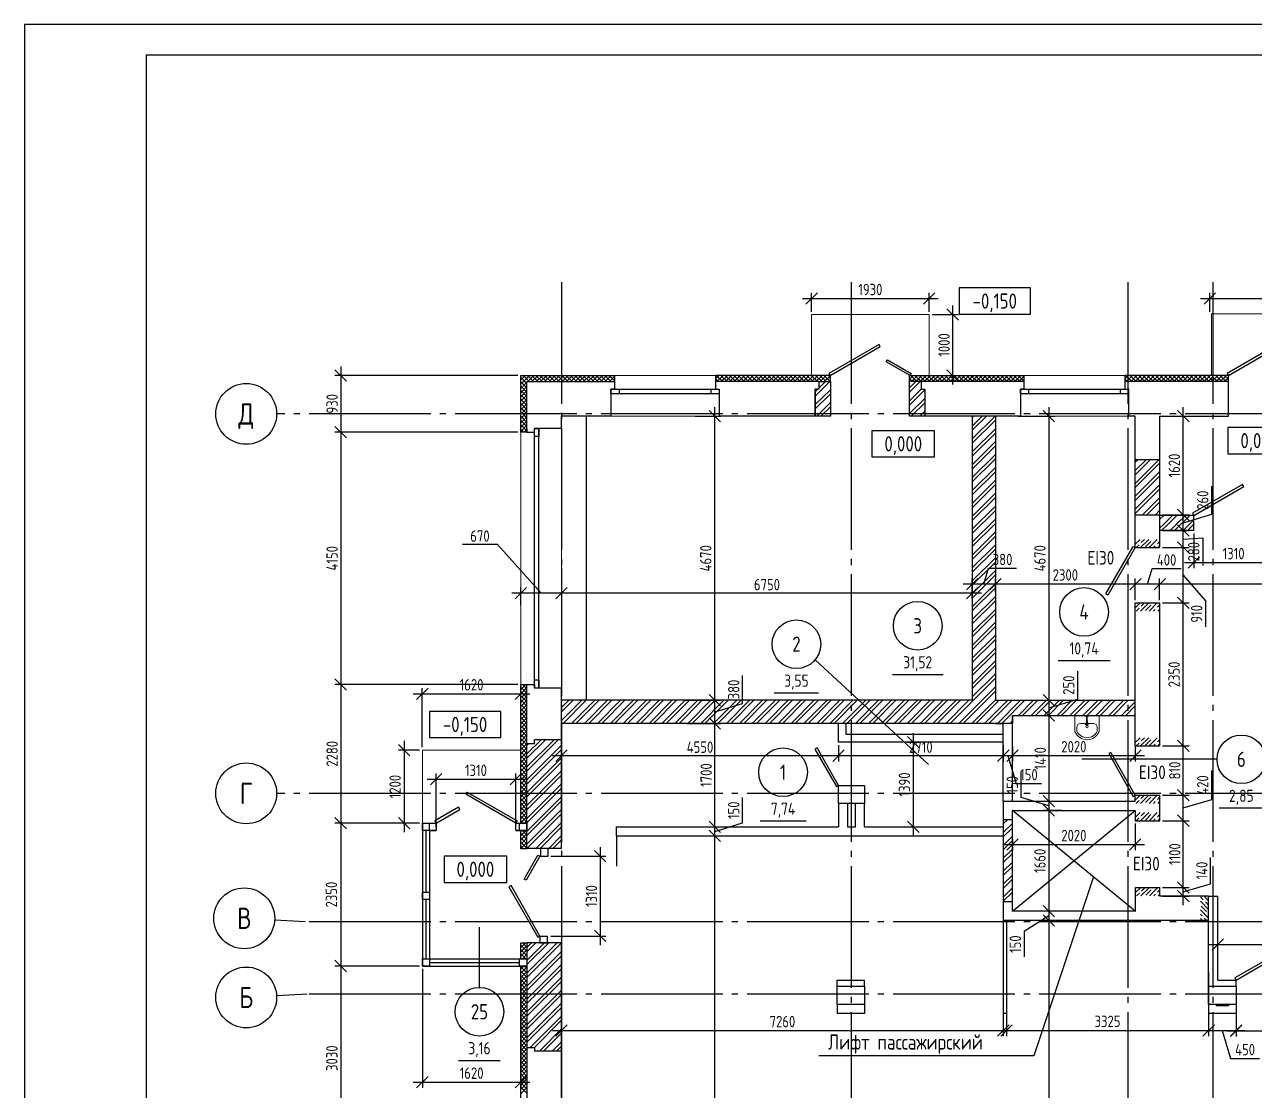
# Model space of a CAD drawing. Header units: metres. Extents: x 255227 to 344327, y -182590 to -140590.
# Drawn here: x 255227 to 275441, y -158115 to -140590 of the extents above; entities that cross this region are included whole.
import ezdxf
from ezdxf.enums import TextEntityAlignment as Align

# ---------------------------------------------------------------- set-up
doc = ezdxf.new("R2010")
doc.units = ezdxf.units.M
doc.header["$MEASUREMENT"] = 0
doc.linetypes.add('GOST2.303 5', pattern=[24, 20, -1.5, 1, -1.5])
doc.styles.add('GOST 2.304', font='cs_gost2304.shx')

msp = doc.modelspace()

# ---------------------------------------------------------------- linework, layer by layer
at = {"color": 7, "linetype": 'Continuous', "lineweight": 25, "ltscale": 100}
for p, q in [((344327, -140590), (255227, -140590)), ((255227, -140590), (255227, -182590)), ((343827, -141090), (257227, -141090)), ((257227, -141090), (257227, -182090)), ((271761, -144921), (270588, -144921)), ((270588, -144921), (270588, -145351)), ((271761, -145351), (271761, -144921)), ((270588, -145351), (271761, -145351)), ((270185, -147268), (269155, -147268)), ((269155, -147268), (269155, -147698)), ((270185, -147698), (270185, -147268)), ((276036, -147216), (275006, -147216)), ((275006, -147216), (275006, -147646)), ((269155, -147698), (270185, -147698)), ((275006, -147646), (276036, -147646)), ((272213, -151048), (273068, -151048)), ((269490, -151275), (270325, -151275)), ((267549, -151578), (268279, -151578)), ((263054, -151883), (261880, -151883)), ((261880, -151883), (261880, -152313)), ((263054, -152313), (263054, -151883)), ((261880, -152313), (263054, -152313)), ((274862, -153471), (275592, -153471)), ((267316, -153683), (268071, -153683)), ((263152, -154264), (262122, -154264)), ((262122, -154264), (262122, -154694)), ((263152, -154694), (263152, -154264)), ((262122, -154694), (263152, -154694)), ((262361, -157621), (263046, -157621))]:
    msp.add_line(p, q, dxfattribs=at)
at = {"color": 7, "linetype": 'GOST2.303 5', "lineweight": 25, "ltscale": 100}
for p, q in [((264054, -144826), (264054, -166790)), ((268813, -144826), (268813, -166790)), ((273359, -144826), (273359, -166790)), ((274759, -144826), (274759, -166790)), ((307503, -146991), (259370, -146991)), ((307503, -153231), (259370, -153231)), ((259838, -155341), (259338, -155313)), ((307503, -155343), (259838, -155341)), ((259870, -156531), (259369, -156558)), ((307503, -156531), (259870, -156531))]:
    msp.add_line(p, q, dxfattribs=at)
at = {"color": 7, "ltscale": 75}
for p, q in [((268014, -145092), (270244, -145092)), ((268164, -145311), (268164, -144998)), ((270094, -145311), (270094, -144998)), ((274557, -145094), (276817, -145094)), ((274707, -145313), (274707, -145000)), ((270481, -145208), (270481, -146508)), ((270142, -145358), (270575, -145358)), ((270142, -146358), (270575, -146358)), ((266571, -162910), (266571, -146880)), ((272063, -146880), (272063, -162910)), ((274273, -155070), (274273, -146880)), ((264460, -147030), (264460, -151700)), ((266251, -147030), (266664, -147030)), ((271558, -147030), (272156, -147030)), ((273931, -147030), (274367, -147030)), ((274740, -148639), (274740, -148180)), ((273931, -148650), (274367, -148650)), ((274273, -148780), (274740, -148639)), ((273931, -148910), (274367, -148910)), ((274273, -149050), (274592, -149027)), ((274592, -149027), (274592, -149486)), ((273931, -149190), (274367, -149190)), ((274273, -149645), (274638, -150066)), ((273931, -150100), (274367, -150100)), ((274638, -150066), (274638, -150490)), ((267028, -151752), (267028, -151293)), ((272541, -151681), (272541, -151222)), ((261614, -151593), (263534, -151593)), ((261764, -152472), (261764, -151499)), ((263384, -152472), (263384, -151499)), ((266076, -151700), (266664, -151700)), ((266571, -151890), (267028, -151752)), ((271558, -151700), (272156, -151700)), ((272063, -151825), (272541, -151681)), ((272026, -151950), (272156, -151950)), ((266111, -152080), (266664, -152080)), ((261465, -152369), (261465, -153869)), ((264054, -152381), (264054, -152705)), ((269732, -152390), (269929, -152390)), ((269835, -152240), (269835, -153930)), ((261718, -152519), (261371, -152519)), ((273634, -152611), (263904, -152611)), ((268604, -152436), (268604, -152705)), ((271314, -152436), (271314, -152705)), ((271389, -152611), (271526, -153068)), ((271464, -152461), (271464, -152705)), ((273484, -152461), (273484, -152705)), ((273931, -152450), (274367, -152450)), ((271606, -153297), (271606, -152880)), ((274740, -153329), (274740, -152856)), ((271526, -153068), (271944, -153068)), ((267028, -153717), (267028, -153300)), ((272063, -153435), (271606, -153297)), ((272055, -153360), (272156, -153360)), ((273931, -153260), (274367, -153260)), ((274273, -153470), (274740, -153329)), ((272277, -153510), (271969, -153510)), ((261718, -153719), (261371, -153719)), ((266315, -153780), (266664, -153780)), ((266571, -153855), (267028, -153717)), ((269732, -153780), (269929, -153780)), ((273483, -153727), (273483, -154166)), ((273931, -153680), (274367, -153680)), ((266099, -153930), (266664, -153930)), ((271464, -153983), (271464, -154166)), ((271314, -154072), (273633, -154072)), ((274718, -154716), (274718, -154285)), ((273932, -154780), (274367, -154780)), ((274273, -154850), (274718, -154716)), ((273932, -154920), (274367, -154920)), ((272403, -155170), (271969, -155170)), ((271314, -155388), (271314, -157225)), ((272063, -155245), (271656, -155501)), ((272514, -155320), (271969, -155320)), ((271656, -155501), (271656, -155918)), ((274839, -155736), (274839, -155623)), ((264054, -155737), (264054, -157225)), ((274689, -155716), (277089, -155716)), ((271364, -156178), (271364, -157225)), ((274689, -156178), (274689, -157225)), ((275139, -157036), (275139, -157225)), ((263904, -157131), (275289, -157131)), ((274914, -157131), (275051, -157588)), ((275051, -157588), (275525, -157588))]:
    msp.add_line(p, q, dxfattribs=at)
at = {"color": 0, "linetype": 'ByBlock'}
for p, q in [((268258, -144998), (268070, -145186)), ((270000, -145186), (270187, -144998)), ((274801, -145000), (274613, -145188)), ((270575, -145452), (270387, -145264)), ((260516, -146453), (260329, -146266)), ((270387, -146264), (270575, -146452)), ((266664, -147123), (266477, -146936)), ((272156, -147123), (271969, -146936)), ((274367, -147123), (274179, -146936)), ((260516, -147383), (260329, -147196)), ((274367, -148743), (274179, -148556)), ((274179, -148816), (274367, -149003)), ((274367, -149283), (274179, -149096)), ((274538, -149339), (274351, -149526)), ((270898, -149697), (270711, -149884)), ((271278, -149697), (271091, -149884)), ((273391, -149884), (273578, -149697)), ((273791, -149884), (273978, -149697)), ((263478, -149845), (263291, -150033)), ((264148, -149845), (263961, -150033)), ((270711, -150033), (270898, -149845)), ((274179, -150006), (274367, -150193)), ((260329, -151346), (260516, -151533)), ((260516, -151534), (260329, -151347)), ((261858, -151499), (261670, -151687)), ((263290, -151687), (263477, -151499)), ((266477, -151606), (266664, -151793)), ((272156, -151793), (271969, -151606)), ((266664, -152173), (266477, -151986)), ((271969, -151856), (272156, -152043)), ((269929, -152483), (269741, -152296)), ((274367, -152543), (274179, -152356)), ((261559, -152613), (261371, -152425)), ((264148, -152517), (263961, -152705)), ((268698, -152517), (268511, -152705)), ((271408, -152517), (271221, -152705)), ((271371, -152705), (271558, -152517)), ((273391, -152705), (273578, -152517)), ((262085, -152903), (261898, -153090)), ((263208, -153090), (263395, -152903)), ((274179, -153166), (274367, -153353)), ((271969, -153266), (272156, -153453)), ((272156, -153603), (271969, -153416)), ((274367, -153773), (274179, -153586)), ((260516, -153814), (260329, -153626)), ((261371, -153625), (261559, -153813)), ((266477, -153686), (266664, -153873)), ((269741, -153686), (269929, -153873)), ((266477, -153836), (266664, -154023)), ((271558, -153978), (271370, -154166)), ((273390, -154166), (273577, -153978)), ((264783, -154359), (264596, -154171)), ((274179, -154686), (274367, -154873)), ((274179, -154826), (274367, -155013)), ((272156, -155263), (271969, -155076)), ((272156, -155413), (271969, -155226)), ((264596, -155482), (264783, -155669)), ((274933, -155623), (274746, -155810)), ((260516, -156164), (260329, -155976)), ((264148, -157037), (263961, -157225)), ((271221, -157225), (271408, -157037)), ((271458, -157037), (271271, -157225)), ((274596, -157225), (274783, -157037)), ((275046, -157225), (275233, -157037)), ((275233, -157043), (275046, -157231)), ((261859, -157885), (261671, -158073)), ((263291, -158073), (263478, -157885))]:
    msp.add_line(p, q, dxfattribs=at)
at = {"color": 7, "linetype": 'Continuous', "lineweight": 5}
for p, q in [((268164, -146358), (268164, -145358)), ((268164, -145358), (270095, -145358)), ((270095, -146358), (270095, -145358)), ((274734, -146344), (274734, -145344)), ((274734, -145344), (276665, -145344)), ((272653, -151960), (272719, -151960)), ((272683, -151953), (272683, -152113)), ((272695, -151953), (272696, -152112)), ((272715, -152096), (272662, -152096)), ((261765, -153719), (261765, -152519)), ((261765, -152519), (263384, -152519))]:
    msp.add_line(p, q, dxfattribs=at)
at = {"color": 7}
for p, q in [((269271, -145850), (268448, -146325)), ((268468, -146360), (269291, -145885)), ((269291, -145885), (269271, -145850)), ((275817, -145851), (274994, -146326)), ((275014, -146360), (275837, -145885)), ((269391, -146135), (269411, -146100)), ((269781, -146360), (269391, -146135)), ((269411, -146100), (269801, -146325)), ((268448, -146325), (268468, -146360)), ((269801, -146325), (269781, -146360)), ((274994, -146326), (275014, -146360)), ((264865, -146585), (266644, -146585)), ((264865, -146655), (264865, -146585)), ((264865, -146655), (266644, -146655)), ((264998, -146585), (264998, -146655)), ((266511, -146655), (266511, -146585)), ((266644, -146585), (266644, -146655)), ((271594, -146585), (273374, -146585)), ((271594, -146655), (271594, -146585)), ((271594, -146655), (273374, -146655)), ((271728, -146585), (271728, -146655)), ((273240, -146655), (273240, -146585)), ((273374, -146585), (273374, -146655)), ((263609, -147363), (263609, -147230)), ((263609, -147230), (263679, -147230)), ((263609, -151500), (263609, -147230)), ((263679, -147230), (263679, -147363)), ((263679, -151500), (263679, -147230)), ((263679, -147363), (263609, -147363)), ((275247, -148150), (274424, -148625)), ((275267, -148185), (275247, -148150)), ((274444, -148660), (275267, -148185)), ((274424, -148625), (274444, -148660)), ((273000, -149949), (273450, -149170)), ((273450, -149170), (273484, -149190)), ((273484, -149190), (273034, -149969)), ((273034, -149969), (273000, -149949)), ((263609, -151500), (263609, -151366)), ((263609, -151366), (263679, -151366)), ((263679, -151366), (263679, -151500)), ((263679, -151500), (263609, -151500)), ((268253, -152483), (268218, -152503)), ((268218, -152503), (268570, -153120)), ((268604, -153100), (268253, -152483)), ((273081, -152557), (273046, -152577)), ((273046, -152577), (273450, -153280)), ((273484, -153260), (273081, -152557)), ((262482, -153244), (262502, -153210)), ((262502, -153210), (263324, -153685)), ((268570, -153120), (268604, -153100)), ((263304, -153719), (262482, -153244)), ((273450, -153280), (273484, -153260)), ((262361, -153460), (261972, -153685)), ((261992, -153719), (262381, -153494)), ((262381, -153494), (262361, -153460)), ((261765, -153719), (261765, -156070)), ((261765, -153719), (261992, -153719)), ((261972, -153685), (261992, -153719)), ((263324, -153685), (263304, -153719)), ((263304, -153719), (263484, -153719)), ((261825, -153839), (261825, -154854)), ((261885, -153839), (261885, -155950)), ((261885, -153839), (261992, -153839)), ((263304, -153839), (263484, -153839)), ((263438, -154640), (263663, -154245)), ((263698, -154265), (263473, -154660)), ((263663, -154245), (263698, -154265)), ((263223, -154748), (263188, -154768)), ((263188, -154768), (263663, -155596)), ((263698, -155576), (263223, -154748)), ((263473, -154660), (263438, -154640)), ((261885, -154974), (261765, -154974)), ((261825, -154974), (261825, -155950)), ((263663, -155596), (263698, -155576)), ((261885, -155950), (263484, -155950)), ((261885, -156010), (263364, -156010)), ((275704, -155927), (275119, -156265)), ((275139, -156300), (275724, -155962)), ((261765, -156070), (263484, -156070)), ((275119, -156265), (275139, -156300))]:
    msp.add_line(p, q, dxfattribs=at)
at = {"color": 7, "ltscale": 100}
for p, q in [((260423, -146210), (260423, -163580)), ((263337, -146360), (260329, -146360)), ((263337, -147290), (260329, -147290)), ((274444, -148956), (274444, -149526)), ((263000, -149141), (262424, -149141)), ((263719, -149939), (263000, -149141)), ((264054, -149521), (264054, -150033)), ((270994, -149791), (271073, -149529)), ((271073, -149529), (271532, -149529)), ((273684, -149791), (273762, -149533)), ((273762, -149533), (274235, -149533)), ((274294, -149433), (275904, -149433)), ((270804, -150031), (270804, -149697)), ((271184, -149920), (271184, -149697)), ((273484, -150053), (273484, -149697)), ((273884, -150053), (273884, -149697)), ((264204, -149939), (263235, -149939)), ((263385, -150134), (263385, -149845)), ((270954, -149939), (263904, -149939)), ((307483, -149791), (270654, -149791)), ((268220, -151035), (270085, -152758)), ((263337, -151440), (260329, -151440)), ((263337, -151441), (260329, -151441)), ((271464, -153360), (271464, -151950)), ((268604, -152390), (268604, -152080)), ((268729, -152265), (268729, -152080)), ((271184, -152080), (271314, -152080)), ((271314, -153360), (271314, -152080)), ((271314, -152390), (268604, -152390)), ((271314, -152265), (268729, -152265)), ((274827, -152671), (272606, -152671)), ((261842, -152996), (263451, -152996)), ((261992, -153792), (261992, -152903)), ((263301, -153792), (263301, -152903)), ((268604, -153400), (268604, -153780)), ((268754, -153400), (268754, -153780)), ((268884, -153780), (268884, -153400)), ((269034, -153780), (269034, -153400)), ((261718, -153720), (260329, -153720)), ((264954, -153930), (264954, -153780)), ((264954, -153780), (268604, -153780)), ((268754, -153780), (268884, -153780)), ((269034, -153780), (271314, -153780)), ((264954, -153930), (271314, -153930)), ((264954, -153930), (264954, -154430)), ((264690, -154115), (264690, -155726)), ((263878, -154265), (264783, -154265)), ((274689, -156400), (274689, -154920)), ((274689, -154920), (274839, -154920)), ((274839, -156300), (274839, -154920)), ((262704, -156421), (262704, -155429)), ((263878, -155576), (264783, -155576)), ((261718, -156070), (260329, -156070)), ((261765, -156117), (261765, -158073)), ((263384, -156224), (263384, -158073)), ((268584, -156300), (269034, -156300)), ((268584, -156400), (268584, -156300)), ((269034, -156400), (269034, -156300)), ((274839, -156300), (275139, -156300)), ((275139, -156400), (275139, -156300)), ((268584, -156700), (268584, -156850)), ((269034, -156850), (268584, -156850)), ((269034, -156700), (269034, -156850)), ((274689, -156700), (274689, -156850)), ((275139, -156850), (274689, -156850)), ((274814, -156700), (274814, -156725)), ((275014, -156725), (274814, -156725)), ((275014, -156700), (275014, -156725)), ((275139, -156700), (275139, -157231)), ((274989, -157137), (276639, -157137)), ((261615, -157979), (263534, -157979))]:
    msp.add_line(p, q, dxfattribs=at)
at = {"color": 7, "linetype": 'Continuous'}
for p, q in [((263384, -147290), (263384, -146360)), ((263384, -146360), (264924, -146360)), ((263384, -146360), (263385, -146360)), ((263384, -146431), (263455, -146360)), ((263384, -146501), (263526, -146360)), ((263484, -146494), (263384, -146394)), ((263484, -146565), (263384, -146465)), ((263384, -146572), (263484, -146472)), ((263484, -146635), (263384, -146535)), ((263384, -146643), (263484, -146543)), ((263521, -146460), (263421, -146360)), ((263591, -146460), (263491, -146360)), ((263497, -146460), (263597, -146360)), ((263662, -146460), (263562, -146360)), ((263567, -146460), (263667, -146360)), ((263733, -146460), (263633, -146360)), ((263638, -146460), (263738, -146360)), ((263803, -146460), (263703, -146360)), ((263709, -146460), (263809, -146360)), ((263874, -146460), (263774, -146360)), ((263780, -146460), (263880, -146360)), ((263945, -146460), (263845, -146360)), ((263850, -146460), (263950, -146360)), ((264015, -146460), (263915, -146360)), ((263921, -146460), (264021, -146360)), ((264074, -146448), (263986, -146360)), ((263992, -146460), (264074, -146377)), ((264157, -146460), (264057, -146360)), ((264062, -146460), (264162, -146360)), ((264074, -146377), (264092, -146360)), ((264086, -146460), (264074, -146448)), ((264228, -146460), (264128, -146360)), ((264133, -146460), (264233, -146360)), ((264298, -146460), (264198, -146360)), ((264204, -146460), (264304, -146360)), ((264369, -146460), (264269, -146360)), ((264275, -146460), (264375, -146360)), ((264440, -146460), (264340, -146360)), ((264345, -146460), (264445, -146360)), ((264510, -146460), (264410, -146360)), ((264416, -146460), (264516, -146360)), ((264581, -146460), (264481, -146360)), ((264487, -146460), (264587, -146360)), ((264652, -146460), (264552, -146360)), ((264557, -146460), (264657, -146360)), ((264723, -146460), (264623, -146360)), ((264628, -146460), (264728, -146360)), ((264793, -146460), (264693, -146360)), ((264699, -146460), (264799, -146360)), ((264864, -146460), (264764, -146360)), ((264770, -146460), (264870, -146360)), ((264924, -146449), (264835, -146360)), ((264840, -146460), (264924, -146375)), ((264924, -146378), (264905, -146360)), ((264911, -146460), (264924, -146446)), ((264924, -146360), (264924, -146460)), ((264924, -146517), (264924, -146517)), ((264924, -146520), (264924, -146520)), ((264940, -146360), (264940, -146360)), ((268471, -146360), (266584, -146360)), ((266584, -146360), (266584, -146460)), ((266584, -146412), (266637, -146360)), ((266632, -146460), (266584, -146412)), ((266584, -146483), (266584, -146483)), ((266584, -146483), (266584, -146483)), ((266702, -146460), (266602, -146360)), ((266608, -146460), (266708, -146360)), ((266773, -146460), (266673, -146360)), ((266679, -146460), (266779, -146360)), ((266844, -146460), (266744, -146360)), ((266749, -146460), (266849, -146360)), ((266915, -146460), (266815, -146360)), ((266820, -146460), (266920, -146360)), ((266985, -146460), (266885, -146360)), ((266891, -146460), (266991, -146360)), ((267056, -146460), (266956, -146360)), ((266962, -146460), (267062, -146360)), ((267127, -146460), (267027, -146360)), ((267032, -146460), (267132, -146360)), ((267197, -146460), (267097, -146360)), ((267103, -146460), (267203, -146360)), ((267268, -146460), (267168, -146360)), ((267174, -146460), (267274, -146360)), ((267339, -146460), (267239, -146360)), ((267244, -146460), (267344, -146360)), ((267410, -146460), (267310, -146360)), ((267315, -146460), (267415, -146360)), ((267480, -146460), (267380, -146360)), ((267386, -146460), (267486, -146360)), ((267551, -146460), (267451, -146360)), ((267457, -146460), (267557, -146360)), ((267622, -146460), (267522, -146360)), ((267527, -146460), (267627, -146360)), ((267692, -146460), (267592, -146360)), ((267598, -146460), (267698, -146360)), ((267763, -146460), (267663, -146360)), ((267669, -146460), (267769, -146360)), ((267834, -146460), (267734, -146360)), ((267739, -146460), (267839, -146360)), ((267905, -146460), (267805, -146360)), ((267810, -146460), (267910, -146360)), ((267975, -146460), (267875, -146360)), ((267881, -146460), (267981, -146360)), ((268046, -146460), (267946, -146360)), ((267952, -146460), (268052, -146360)), ((268117, -146460), (268017, -146360)), ((268022, -146460), (268122, -146360)), ((268187, -146460), (268087, -146360)), ((268093, -146460), (268193, -146360)), ((268258, -146460), (268158, -146360)), ((268164, -146460), (268264, -146360)), ((268224, -146698), (268463, -146460)), ((268329, -146460), (268229, -146360)), ((268234, -146460), (268334, -146360)), ((268284, -146567), (268392, -146460)), ((268400, -146460), (268300, -146360)), ((268305, -146460), (268405, -146360)), ((268470, -146460), (268370, -146360)), ((268376, -146460), (268471, -146364)), ((268471, -146389), (268441, -146360)), ((268446, -146460), (268471, -146435)), ((268471, -146460), (268471, -146360)), ((269771, -146460), (269771, -146360)), ((269771, -146360), (271654, -146360)), ((269771, -146421), (269833, -146360)), ((269822, -146460), (269771, -146410)), ((269964, -146460), (269771, -146460)), ((269772, -146565), (269876, -146460)), ((269772, -146635), (269947, -146460)), ((269892, -146460), (269792, -146360)), ((269803, -146460), (269904, -146360)), ((269962, -146460), (269862, -146360)), ((269874, -146460), (269974, -146360)), ((270033, -146460), (269933, -146360)), ((269945, -146460), (270045, -146360)), ((270104, -146460), (270004, -146360)), ((270016, -146460), (270116, -146360)), ((270175, -146460), (270075, -146360)), ((270087, -146460), (270187, -146360)), ((270245, -146460), (270145, -146360)), ((270157, -146460), (270257, -146360)), ((270316, -146460), (270216, -146360)), ((270228, -146460), (270328, -146360)), ((270387, -146460), (270287, -146360)), ((270299, -146460), (270399, -146360)), ((270457, -146460), (270357, -146360)), ((270369, -146460), (270469, -146360)), ((270528, -146460), (270428, -146360)), ((270440, -146460), (270540, -146360)), ((270599, -146460), (270499, -146360)), ((270511, -146460), (270611, -146360)), ((270670, -146460), (270570, -146360)), ((270581, -146460), (270681, -146360)), ((270740, -146460), (270640, -146360)), ((270652, -146460), (270752, -146360)), ((270811, -146460), (270711, -146360)), ((270723, -146460), (270783, -146400)), ((270783, -146361), (270782, -146360)), ((270783, -146400), (270823, -146360)), ((270882, -146460), (270783, -146361)), ((270794, -146460), (270894, -146360)), ((270952, -146460), (270852, -146360)), ((270864, -146460), (270964, -146360)), ((271023, -146460), (270923, -146360)), ((270935, -146460), (271035, -146360)), ((271094, -146460), (270994, -146360)), ((271006, -146460), (271106, -146360)), ((271165, -146460), (271065, -146360)), ((271076, -146460), (271176, -146360)), ((271235, -146460), (271135, -146360)), ((271147, -146460), (271247, -146360)), ((271306, -146460), (271206, -146360)), ((271218, -146460), (271318, -146360)), ((271377, -146460), (271277, -146360)), ((271289, -146460), (271389, -146360)), ((271447, -146460), (271347, -146360)), ((271359, -146460), (271459, -146360)), ((271518, -146460), (271418, -146360)), ((271430, -146460), (271530, -146360)), ((271589, -146460), (271489, -146360)), ((271501, -146460), (271601, -146360)), ((271654, -146454), (271560, -146360)), ((271571, -146460), (271654, -146377)), ((271654, -146384), (271630, -146360)), ((271642, -146460), (271654, -146447)), ((271654, -146360), (271654, -146460)), ((275014, -146360), (273314, -146360)), ((273314, -146360), (273314, -146460)), ((273314, -146414), (273368, -146360)), ((273357, -146460), (273314, -146417)), ((273427, -146460), (273327, -146360)), ((273339, -146460), (273439, -146360)), ((273498, -146460), (273398, -146360)), ((273410, -146460), (273510, -146360)), ((273569, -146460), (273469, -146360)), ((273481, -146460), (273581, -146360)), ((273639, -146460), (273539, -146360)), ((273551, -146460), (273651, -146360)), ((273710, -146460), (273610, -146360)), ((273622, -146460), (273722, -146360)), ((273781, -146460), (273681, -146360)), ((273693, -146460), (273793, -146360)), ((273852, -146460), (273752, -146360)), ((273763, -146460), (273863, -146360)), ((273922, -146460), (273822, -146360)), ((273834, -146460), (273934, -146360)), ((273993, -146460), (273893, -146360)), ((273905, -146460), (274005, -146360)), ((274064, -146460), (273964, -146360)), ((273976, -146460), (274076, -146360)), ((274134, -146460), (274034, -146360)), ((274046, -146460), (274146, -146360)), ((274205, -146460), (274105, -146360)), ((274117, -146460), (274217, -146360)), ((274276, -146460), (274176, -146360)), ((274188, -146460), (274288, -146360)), ((274347, -146460), (274247, -146360)), ((274258, -146460), (274358, -146360)), ((274417, -146460), (274317, -146360)), ((274329, -146460), (274429, -146360)), ((274488, -146460), (274388, -146360)), ((274400, -146460), (274500, -146360)), ((274559, -146460), (274459, -146360)), ((274471, -146460), (274571, -146360)), ((274629, -146460), (274529, -146360)), ((274541, -146460), (274641, -146360)), ((274700, -146460), (274600, -146360)), ((274612, -146460), (274712, -146360)), ((274754, -146443), (274671, -146360)), ((274683, -146460), (274754, -146388)), ((274754, -146372), (274742, -146360)), ((274753, -146460), (274754, -146459)), ((274754, -146374), (274769, -146360)), ((274754, -146445), (274840, -146360)), ((274834, -146460), (274754, -146380)), ((274764, -146460), (274754, -146450)), ((274905, -146460), (274805, -146360)), ((274810, -146460), (274910, -146360)), ((274976, -146460), (274876, -146360)), ((274881, -146460), (274981, -146360)), ((275014, -146427), (274946, -146360)), ((274952, -146460), (275014, -146397)), ((275014, -146460), (275014, -146360)), ((263484, -146706), (263384, -146606)), ((263384, -146713), (263484, -146613)), ((263484, -146777), (263384, -146677)), ((263384, -146784), (263484, -146684)), ((263484, -146848), (263384, -146748)), ((266584, -146553), (266584, -146553)), ((266584, -146554), (266584, -146554)), ((268224, -146627), (268267, -146585)), ((268224, -146839), (268471, -146593)), ((268224, -146910), (268471, -146663)), ((269773, -146776), (269964, -146585)), ((269773, -146846), (270024, -146595)), ((269774, -146987), (270024, -146736)), ((263384, -146855), (263484, -146755)), ((263484, -146918), (263384, -146818)), ((263384, -146926), (263484, -146826)), ((263484, -146989), (263384, -146889)), ((263384, -146996), (263484, -146896)), ((268247, -147029), (268471, -146805)), ((268317, -147029), (268471, -146876)), ((269802, -147029), (270024, -146807)), ((269944, -147029), (270024, -146948)), ((263454, -147029), (263384, -146960)), ((263384, -147067), (263484, -146967)), ((263484, -147130), (263384, -147030)), ((263384, -147138), (263484, -147038)), ((263484, -147201), (263384, -147101)), ((263384, -147208), (263484, -147108)), ((263484, -147060), (263454, -147029)), ((268459, -147029), (268471, -147017)), ((270014, -147029), (270024, -147019)), ((263484, -147272), (263384, -147172)), ((263384, -147279), (263484, -147179)), ((263432, -147290), (263384, -147242)), ((263484, -147290), (263384, -147290)), ((263444, -147290), (263484, -147250)), ((263484, -151302), (263484, -151302)), ((263484, -151351), (263484, -151351)), ((263484, -151373), (263484, -151373)), ((263384, -153719), (263384, -151440)), ((263384, -151440), (263484, -151440)), ((263384, -151452), (263395, -151440)), ((263384, -151522), (263466, -151440)), ((263484, -151585), (263384, -151484)), ((263384, -151593), (263484, -151492)), ((263484, -151656), (263384, -151555)), ((263384, -151664), (263484, -151563)), ((263484, -151514), (263410, -151440)), ((263484, -151444), (263480, -151440)), ((263484, -151422), (263484, -151422)), ((263458, -151700), (263384, -151626)), ((263387, -151700), (263384, -151697)), ((263384, -151735), (263418, -151700)), ((263384, -151805), (263484, -151705)), ((263484, -151868), (263384, -151767)), ((263384, -151876), (263484, -151775)), ((263484, -151797), (263387, -151700)), ((263418, -151700), (263484, -151634)), ((263484, -151727), (263458, -151700)), ((263484, -151939), (263384, -151838)), ((263384, -151947), (263484, -151846)), ((263484, -152009), (263384, -151909)), ((263384, -152017), (263484, -151917)), ((263484, -152080), (263384, -151979)), ((263384, -152088), (263484, -151987)), ((263484, -152151), (263384, -152050)), ((263384, -152159), (263484, -152058)), ((263484, -152222), (263384, -152121)), ((263384, -152230), (263484, -152129)), ((263484, -152292), (263384, -152192)), ((263384, -152300), (263484, -152200)), ((263484, -152363), (263384, -152262)), ((263384, -152371), (263484, -152270)), ((263484, -152434), (263384, -152333)), ((263384, -152442), (263484, -152341)), ((263484, -152504), (263384, -152404)), ((263384, -152512), (263484, -152412)), ((263484, -152575), (263384, -152474)), ((263384, -152583), (263484, -152482)), ((263484, -152646), (263384, -152545)), ((263384, -152654), (263484, -152553)), ((263484, -152717), (263384, -152616)), ((263384, -152724), (263484, -152624)), ((263484, -152787), (263384, -152687)), ((263384, -152795), (263484, -152695)), ((263484, -152858), (263384, -152757)), ((263384, -152866), (263484, -152765)), ((263484, -152929), (263384, -152828)), ((263384, -152937), (263484, -152836)), ((263484, -152999), (263384, -152899)), ((263384, -153007), (263484, -152907)), ((263484, -153070), (263384, -152969)), ((263384, -153078), (263484, -152977)), ((263484, -153141), (263384, -153040)), ((263384, -153149), (263484, -153048)), ((263484, -153211), (263384, -153111)), ((263384, -153219), (263484, -153119)), ((263484, -153282), (263384, -153181)), ((263384, -153290), (263484, -153189)), ((263484, -153353), (263384, -153252)), ((263384, -153361), (263484, -153260)), ((263484, -153424), (263384, -153323)), ((263384, -153432), (263484, -153331)), ((263484, -153494), (263384, -153394)), ((263384, -153502), (263484, -153402)), ((263484, -153565), (263384, -153464)), ((263384, -153573), (263484, -153472)), ((263484, -153636), (263384, -153535)), ((263384, -153644), (263484, -153543)), ((263484, -153706), (263384, -153606)), ((263384, -153714), (263484, -153614)), ((263426, -153719), (263384, -153676)), ((263450, -153719), (263484, -153684)), ((263384, -154140), (263384, -153839)), ((263384, -153997), (263484, -153897)), ((263484, -154060), (263384, -153960)), ((263384, -154067), (263484, -153967)), ((263386, -153924), (263471, -153839)), ((263484, -153989), (263393, -153898)), ((263443, -153877), (263408, -153843)), ((263484, -153919), (263443, -153877)), ((263484, -153848), (263476, -153839)), ((263484, -154131), (263384, -154031)), ((263384, -154138), (263484, -154038)), ((263422, -154140), (263384, -154101)), ((263485, -154140), (263384, -154140)), ((263453, -154140), (263484, -154109)), ((263384, -155950), (263384, -155690)), ((263384, -155690), (263484, -155690)), ((263384, -155694), (263388, -155690)), ((263384, -155764), (263459, -155690)), ((263484, -155828), (263384, -155728)), ((263384, -155835), (263484, -155735)), ((263484, -155898), (263384, -155798)), ((263384, -155906), (263484, -155806)), ((263484, -155757), (263417, -155690)), ((263465, -155950), (263384, -155869)), ((263394, -155950), (263384, -155940)), ((263411, -155950), (263484, -155876)), ((263482, -155950), (263484, -155947)), ((263384, -159100), (263384, -156070)), ((263384, -156118), (263432, -156070)), ((263484, -156181), (263384, -156081)), ((263384, -156189), (263484, -156089)), ((263484, -156252), (263384, -156152)), ((263384, -156259), (263484, -156159)), ((263484, -156323), (263384, -156223)), ((263384, -156330), (263484, -156230)), ((263484, -156111), (263443, -156070)), ((263484, -156393), (263384, -156293)), ((263384, -156401), (263484, -156301)), ((263484, -156464), (263384, -156364)), ((263384, -156471), (263484, -156371)), ((263484, -156535), (263384, -156435)), ((263384, -156542), (263484, -156442)), ((263484, -156606), (263384, -156506)), ((263384, -156613), (263484, -156513)), ((263484, -156676), (263384, -156576)), ((263384, -156684), (263484, -156584)), ((263484, -156747), (263384, -156647)), ((263384, -156754), (263484, -156654)), ((263484, -156818), (263384, -156718)), ((263384, -156825), (263484, -156725)), ((263484, -156888), (263384, -156788)), ((263384, -156896), (263484, -156796)), ((263484, -156959), (263384, -156859)), ((263384, -156966), (263484, -156866)), ((263484, -157030), (263384, -156930)), ((263384, -157037), (263484, -156937)), ((263484, -157101), (263384, -157001)), ((263384, -157108), (263484, -157008)), ((263484, -157171), (263384, -157071)), ((263384, -157179), (263484, -157079)), ((263484, -157242), (263384, -157142)), ((263384, -157249), (263484, -157149)), ((263484, -157313), (263384, -157213)), ((263384, -157320), (263484, -157220)), ((263484, -157383), (263384, -157283)), ((263384, -157391), (263484, -157291)), ((263484, -157454), (263384, -157354)), ((263384, -157461), (263484, -157361)), ((263484, -157525), (263384, -157425)), ((263384, -157532), (263484, -157432)), ((263484, -157596), (263384, -157496)), ((263384, -157603), (263484, -157503)), ((263484, -157666), (263384, -157566)), ((263384, -157674), (263484, -157574)), ((263484, -157737), (263384, -157637)), ((263384, -157744), (263484, -157644)), ((263484, -157808), (263384, -157708)), ((263384, -157815), (263484, -157715)), ((263484, -157878), (263384, -157778)), ((263384, -157886), (263484, -157786)), ((263484, -157949), (263384, -157849)), ((263384, -157956), (263484, -157856)), ((263484, -158020), (263384, -157920)), ((263384, -158027), (263484, -157927)), ((263484, -158091), (263384, -157991)), ((263384, -158098), (263484, -157998)), ((263484, -158161), (263384, -158061)), ((263384, -158169), (263484, -158069))]:
    msp.add_line(p, q, dxfattribs=at)
at = {"color": 7, "ltscale": 200}
for p, q in [((263484, -147230), (263484, -146460)), ((263485, -146460), (264924, -146460)), ((264924, -146460), (264924, -146585)), ((268284, -146460), (266584, -146460)), ((266584, -146460), (266584, -146585)), ((268284, -146460), (268284, -146585)), ((271654, -146460), (269964, -146460)), ((269964, -146460), (269964, -146585)), ((271594, -146460), (270024, -146460)), ((271654, -146460), (271654, -146585)), ((275014, -146460), (273314, -146460)), ((273314, -146460), (273314, -146585)), ((275014, -147030), (275014, -146460)), ((264864, -146585), (264864, -147030)), ((264924, -146585), (264865, -146585)), ((266584, -146585), (266644, -146585)), ((266644, -146585), (266644, -147030)), ((268284, -146585), (268224, -146585)), ((268224, -146585), (268224, -147030)), ((269964, -146585), (270024, -146585)), ((270024, -146585), (270024, -147030)), ((271594, -146585), (271594, -147030)), ((271654, -146585), (271595, -146585)), ((273314, -146585), (273374, -146585)), ((273374, -146585), (273374, -147030)), ((264054, -147230), (264054, -147030)), ((264864, -147030), (264055, -147030)), ((268224, -147030), (266644, -147030)), ((271594, -147030), (270024, -147030)), ((270804, -147030), (270804, -151700)), ((271184, -147030), (271184, -151700)), ((273484, -147030), (273374, -147030)), ((273484, -149190), (273484, -147030)), ((273884, -147030), (273884, -149190)), ((273884, -147030), (275014, -147030)), ((263484, -147230), (263484, -147290)), ((263484, -147230), (263484, -147290)), ((263484, -147290), (263609, -147290)), ((263609, -147290), (263609, -147230)), ((263609, -147290), (263609, -147230)), ((264054, -147230), (263610, -147230)), ((273484, -147740), (273884, -147740)), ((273484, -148650), (273884, -148650)), ((274444, -148660), (273884, -148660)), ((274444, -148910), (274444, -148660)), ((274444, -148910), (274444, -148660)), ((274444, -148910), (273884, -148910)), ((273484, -149190), (273884, -149190)), ((273484, -150100), (273884, -150100)), ((273484, -152450), (273484, -150100)), ((273884, -150100), (273884, -152450)), ((263484, -151500), (263484, -151440)), ((263484, -151440), (263609, -151440)), ((263484, -152410), (263484, -151500)), ((263609, -151440), (263609, -151499)), ((264054, -151500), (263610, -151500)), ((264054, -152350), (264054, -151500)), ((270804, -151700), (264054, -151700)), ((271184, -151700), (273484, -151700)), ((271464, -151950), (271464, -152080)), ((271464, -151950), (273484, -151950)), ((271464, -152080), (264054, -152080)), ((263484, -154139), (263484, -152350)), ((263484, -152410), (263609, -152410)), ((263609, -152410), (263609, -152350)), ((264054, -152350), (263610, -152350)), ((264054, -154139), (264054, -152350)), ((273484, -152450), (273884, -152450)), ((268604, -153400), (268604, -153100)), ((268604, -153100), (269034, -153100)), ((269034, -153100), (269034, -153400)), ((269034, -153400), (268604, -153400)), ((271314, -153360), (273484, -153360)), ((271314, -153360), (271314, -155010)), ((273484, -153360), (273484, -153260)), ((273484, -153260), (273884, -153260)), ((273884, -153260), (273884, -153680)), ((271464, -153659), (271464, -153510)), ((271465, -153510), (273484, -153510)), ((271465, -155170), (273484, -153510)), ((273484, -155169), (271465, -153510)), ((273484, -153510), (273484, -153680)), ((271314, -153660), (271464, -153660)), ((271464, -155010), (271464, -153660)), ((273484, -153680), (273885, -153680)), ((264055, -154139), (263484, -154138)), ((273484, -154780), (273484, -155169)), ((273485, -154780), (273885, -154780)), ((273885, -154919), (273885, -154780)), ((271314, -155010), (271314, -156850)), ((271315, -155010), (271464, -155010)), ((271464, -155169), (271464, -155010)), ((273884, -154893), (273884, -154919)), ((274689, -154920), (273885, -154920)), ((274689, -155320), (274689, -154920)), ((273484, -155170), (271465, -155170)), ((274689, -155320), (271314, -155320)), ((271364, -155320), (271364, -156850)), ((263484, -155690), (263484, -159100)), ((264054, -155690), (263485, -155690)), ((264054, -159040), (264054, -155690)), ((268584, -156700), (268584, -156400)), ((268584, -156400), (269034, -156400)), ((269034, -156400), (269034, -156700)), ((274689, -156700), (274689, -156400)), ((274689, -156400), (275139, -156400)), ((275139, -156400), (275139, -156700)), ((269034, -156700), (268584, -156700)), ((271364, -156850), (271314, -156850)), ((275139, -156700), (274689, -156700)), ((263484, -157410), (263609, -157410)), ((263609, -157410), (263609, -157469)), ((264054, -157470), (263610, -157470))]:
    msp.add_line(p, q, dxfattribs=at)
at = {"color": 7, "linetype": 'Continuous', "lineweight": 13}
for p, q in [((263484, -147290), (263484, -146468)), ((264924, -146460), (263500, -146460)), ((268471, -146460), (266584, -146460)), ((263484, -154140), (263484, -151440)), ((263484, -159100), (263484, -155690))]:
    msp.add_line(p, q, dxfattribs=at)
at = {"color": 7, "lineweight": 13, "ltscale": 200}
for p, q in [((266584, -146360), (264894, -146360)), ((273314, -146360), (271654, -146360)), ((266644, -147030), (264864, -147030)), ((273374, -147030), (271594, -147030)), ((263384, -151440), (263384, -147290)), ((264054, -151500), (264054, -147230))]:
    msp.add_line(p, q, dxfattribs=at)
at = {"color": 7, "linetype": 'Continuous', "lineweight": 30}
for p, q in [((268284, -146460), (268471, -146460)), ((268471, -146460), (268471, -147029)), ((269774, -147030), (269771, -146460)), ((268224, -147030), (268224, -146585)), ((268471, -147029), (268224, -147030)), ((270024, -147030), (269774, -147030)), ((261765, -153719), (261992, -153719)), ((261765, -153839), (261765, -153719)), ((261885, -153839), (261885, -153719)), ((261992, -153719), (261992, -153839)), ((263304, -153719), (263484, -153719)), ((263304, -153839), (263304, -153719)), ((263364, -153839), (263364, -153719)), ((263484, -153719), (263484, -153839)), ((261992, -153839), (261765, -153839)), ((263484, -153839), (263304, -153839)), ((263708, -154140), (263708, -154265)), ((263831, -154265), (263831, -154140)), ((263708, -154265), (263831, -154265)), ((261765, -154854), (261885, -154854)), ((261765, -154974), (261765, -154854)), ((261885, -154974), (261765, -154974)), ((261885, -154854), (261885, -154974)), ((263698, -155576), (263698, -155690)), ((263698, -155576), (263822, -155576)), ((263822, -155690), (263822, -155576)), ((263698, -155690), (263822, -155690)), ((261765, -155950), (261885, -155950)), ((261765, -156070), (261765, -155950)), ((261885, -155950), (261885, -156070)), ((263364, -155950), (263484, -155950)), ((263364, -156070), (263364, -155950)), ((263484, -155950), (263484, -156070)), ((261885, -156070), (261765, -156070)), ((263484, -156070), (263364, -156070))]:
    msp.add_line(p, q, dxfattribs=at)
at = {"color": 7, "linetype": 'Continuous', "ltscale": 200}
for p, q in [((270804, -147191), (270965, -147030)), ((270804, -147403), (271178, -147030)), ((270804, -147049), (270824, -147030)), ((270804, -147261), (271036, -147030)), ((270804, -147474), (271184, -147094)), ((270804, -147615), (271184, -147235)), ((270804, -147686), (271184, -147306)), ((270804, -147827), (271184, -147447)), ((270804, -147898), (271184, -147518)), ((270804, -148039), (271184, -147659)), ((270804, -148110), (271184, -147730)), ((273484, -147921), (273665, -147740)), ((273484, -148133), (273878, -147740)), ((273484, -147779), (273524, -147740)), ((273484, -147991), (273736, -147740)), ((270804, -148251), (271184, -147871)), ((270804, -148322), (271184, -147942)), ((273484, -148204), (273884, -147804)), ((273484, -148345), (273884, -147945)), ((270804, -148463), (271184, -148083)), ((270804, -148534), (271184, -148154)), ((273484, -148416), (273884, -148016)), ((273484, -148557), (273884, -148157)), ((270804, -148676), (271184, -148296)), ((270804, -148746), (271184, -148366)), ((273484, -148628), (273884, -148228)), ((270804, -148888), (271184, -148508)), ((273604, -148650), (273884, -148369)), ((273675, -148650), (273884, -148440)), ((270804, -148958), (271184, -148578)), ((270804, -149100), (271184, -148720)), ((273816, -148650), (273884, -148581)), ((273884, -148729), (273954, -148660)), ((273945, -148810), (274095, -148660)), ((274016, -148810), (274166, -148660)), ((274128, -148910), (274378, -148660)), ((274157, -148810), (274307, -148660)), ((274270, -148910), (274444, -148735)), ((270804, -149171), (271184, -148791)), ((270804, -149312), (271184, -148932)), ((273884, -148871), (273945, -148810)), ((273916, -148910), (274016, -148810)), ((274057, -148910), (274157, -148810)), ((274340, -148910), (274440, -148810)), ((274440, -148810), (274444, -148806)), ((270804, -149383), (271184, -149003)), ((270804, -149524), (271184, -149144)), ((270804, -149595), (271184, -149215)), ((270804, -149736), (271184, -149356)), ((270804, -149807), (271184, -149427)), ((270804, -149948), (271184, -149568)), ((270804, -150019), (271184, -149639)), ((270804, -150161), (271184, -149781)), ((270804, -150231), (271184, -149851)), ((270804, -150373), (271184, -149993)), ((270804, -150443), (271184, -150063)), ((270804, -150585), (271184, -150205)), ((270804, -150655), (271184, -150275)), ((270804, -150797), (271184, -150417)), ((270804, -150868), (271184, -150488)), ((270804, -151009), (271184, -150629)), ((270804, -151080), (271184, -150700)), ((270804, -151221), (271184, -150841)), ((270804, -151292), (271184, -150912)), ((270804, -151433), (271184, -151053)), ((270804, -151504), (271184, -151124)), ((270441, -152080), (271184, -151336)), ((270804, -151645), (271184, -151265)), ((270582, -152080), (271184, -151478)), ((270653, -152080), (271184, -151548)), ((264054, -151819), (264174, -151700)), ((264054, -152032), (264386, -151700)), ((264054, -151890), (264245, -151700)), ((264077, -152080), (264457, -151700)), ((264218, -152080), (264598, -151700)), ((264289, -152080), (264669, -151700)), ((264431, -152080), (264811, -151700)), ((264501, -152080), (264881, -151700)), ((264643, -152080), (265023, -151700)), ((264713, -152080), (265093, -151700)), ((264855, -152080), (265235, -151700)), ((264926, -152080), (265306, -151700)), ((265067, -152080), (265447, -151700)), ((265138, -152080), (265518, -151700)), ((265279, -152080), (265659, -151700)), ((265350, -152080), (265730, -151700)), ((265491, -152080), (265871, -151700)), ((265562, -152080), (265942, -151700)), ((265703, -152080), (266083, -151700)), ((265774, -152080), (266154, -151700)), ((265915, -152080), (266295, -151700)), ((265986, -152080), (266366, -151700)), ((266128, -152080), (266508, -151700)), ((266198, -152080), (266578, -151700)), ((266340, -152080), (266720, -151700)), ((266410, -152080), (266790, -151700)), ((266552, -152080), (266932, -151700)), ((266623, -152080), (267003, -151700)), ((266764, -152080), (267144, -151700)), ((266835, -152080), (267215, -151700)), ((266976, -152080), (267356, -151700)), ((267047, -152080), (267427, -151700)), ((267188, -152080), (267568, -151700)), ((267259, -152080), (267639, -151700)), ((267400, -152080), (267780, -151700)), ((267471, -152080), (267851, -151700)), ((267613, -152080), (267993, -151700)), ((267683, -152080), (268063, -151700)), ((267825, -152080), (268205, -151700)), ((267895, -152080), (268275, -151700)), ((268037, -152080), (268417, -151700)), ((268107, -152080), (268487, -151700)), ((268249, -152080), (268629, -151700)), ((268320, -152080), (268700, -151700)), ((268461, -152080), (268841, -151700)), ((268532, -152080), (268912, -151700)), ((268673, -152080), (269053, -151700)), ((268744, -152080), (269124, -151700)), ((268885, -152080), (269265, -151700)), ((268956, -152080), (269336, -151700)), ((269097, -152080), (269477, -151700)), ((269168, -152080), (269548, -151700)), ((269310, -152080), (269690, -151700)), ((269380, -152080), (269760, -151700)), ((269522, -152080), (269902, -151700)), ((269592, -152080), (269972, -151700)), ((269734, -152080), (270114, -151700)), ((269805, -152080), (270185, -151700)), ((269946, -152080), (270326, -151700)), ((270017, -152080), (270397, -151700)), ((270158, -152080), (270538, -151700)), ((270229, -152080), (270609, -151700)), ((270370, -152080), (270750, -151700)), ((270794, -152080), (271184, -151690)), ((270865, -152080), (271245, -151700)), ((271007, -152080), (271387, -151700)), ((271077, -152080), (271457, -151700)), ((271219, -152080), (271599, -151700)), ((271289, -152080), (271669, -151700)), ((271561, -151950), (271811, -151700)), ((271632, -151950), (271882, -151700)), ((271773, -151950), (272023, -151700)), ((271844, -151950), (272094, -151700)), ((271985, -151950), (272235, -151700)), ((272056, -151950), (272306, -151700)), ((272197, -151950), (272447, -151700)), ((272268, -151950), (272518, -151700)), ((272409, -151950), (272659, -151700)), ((272480, -151950), (272730, -151700)), ((272622, -151950), (272872, -151700)), ((272692, -151950), (272942, -151700)), ((272834, -151950), (273084, -151700)), ((272904, -151950), (273154, -151700)), ((273046, -151950), (273296, -151700)), ((273117, -151950), (273367, -151700)), ((273258, -151950), (273484, -151723)), ((273329, -151950), (273484, -151794)), ((273470, -151950), (273484, -151935)), ((271431, -152080), (271464, -152046)), ((263484, -152582), (263717, -152350)), ((263484, -152795), (263929, -152350)), ((263484, -152653), (263788, -152350)), ((263484, -152865), (264000, -152350)), ((263484, -152441), (263516, -152410)), ((263484, -153007), (264054, -152437)), ((263484, -153077), (264054, -152507)), ((263484, -153219), (264054, -152649)), ((263484, -153290), (264054, -152720)), ((263484, -153431), (264054, -152861)), ((263484, -153502), (264054, -152932)), ((263484, -153643), (264054, -153073)), ((263484, -153714), (264054, -153144)), ((263484, -153855), (264054, -153285)), ((263484, -153926), (264054, -153356)), ((263484, -154067), (264054, -153497)), ((263484, -154138), (264054, -153568)), ((263624, -154140), (264054, -153710)), ((263695, -154140), (264054, -153780)), ((271314, -153662), (271317, -153660)), ((271314, -153733), (271387, -153660)), ((271314, -153874), (271464, -153725)), ((271314, -153945), (271464, -153795)), ((263836, -154140), (264054, -153922)), ((263907, -154140), (264054, -153992)), ((271314, -154086), (271464, -153937)), ((271314, -154157), (271464, -154007)), ((264049, -154140), (264054, -154134)), ((271314, -154298), (271464, -154149)), ((271314, -154369), (271464, -154220)), ((271314, -154511), (271464, -154361)), ((271314, -154581), (271464, -154432)), ((271314, -154723), (271464, -154573)), ((271314, -154793), (271464, -154644)), ((271314, -154935), (271464, -154785)), ((271314, -155005), (271464, -154856)), ((271452, -155010), (271464, -154997)), ((263484, -155764), (263559, -155690)), ((263484, -155977), (263771, -155690)), ((263484, -156189), (263983, -155690)), ((263484, -155835), (263630, -155690)), ((263484, -156047), (263842, -155690)), ((263484, -156259), (264054, -155690)), ((263484, -156401), (264054, -155831)), ((263484, -156472), (264054, -155902)), ((263484, -156613), (264054, -156043)), ((263484, -156684), (264054, -156114)), ((263484, -156825), (264054, -156255)), ((263484, -156896), (264054, -156326)), ((263484, -157037), (264054, -156467)), ((263484, -157108), (264054, -156538)), ((263484, -157249), (264054, -156679)), ((263484, -157320), (264054, -156750)), ((263536, -157410), (264054, -156892)), ((263607, -157410), (264054, -156962)), ((263688, -157470), (264054, -157104)), ((263759, -157470), (264054, -157174)), ((263901, -157470), (264054, -157316)), ((263971, -157470), (264054, -157386))]:
    msp.add_line(p, q, dxfattribs=at)
at = {"color": 7, "linetype": 'Continuous', "lineweight": 15}
for p, q in [((273562, -149055), (273482, -149135)), ((273545, -149143), (273498, -149190)), ((273563, -149125), (273563, -149125)), ((273704, -149055), (273569, -149190)), ((273633, -149055), (273581, -149107)), ((273740, -149090), (273651, -149178)), ((273845, -149055), (273710, -149190)), ((273757, -149072), (273757, -149072)), ((273810, -149160), (273781, -149190)), ((273828, -149143), (273828, -149143)), ((273882, -149089), (273846, -149125)), ((273882, -149160), (273852, -149190)), ((273562, -150100), (273482, -150180)), ((273563, -150170), (273563, -150170)), ((273704, -150100), (273569, -150235)), ((273633, -150100), (273581, -150153)), ((273740, -150135), (273651, -150223)), ((273845, -150100), (273710, -150235)), ((273757, -150117), (273757, -150117)), ((273882, -150134), (273846, -150170)), ((273545, -150188), (273498, -150235)), ((273810, -150206), (273781, -150235)), ((273828, -150188), (273828, -150188)), ((273882, -150205), (273852, -150235)), ((273562, -152315), (273482, -152395)), ((273545, -152403), (273498, -152450)), ((273563, -152385), (273563, -152385)), ((273704, -152315), (273569, -152450)), ((273633, -152315), (273581, -152367)), ((273740, -152350), (273651, -152438)), ((273845, -152315), (273710, -152450)), ((273757, -152332), (273757, -152332)), ((273828, -152403), (273828, -152403)), ((273882, -152349), (273846, -152385)), ((273810, -152420), (273781, -152450)), ((273882, -152420), (273852, -152450)), ((273562, -153260), (273482, -153340)), ((273545, -153348), (273498, -153395)), ((273563, -153330), (273563, -153330)), ((273704, -153260), (273569, -153395)), ((273633, -153260), (273581, -153313)), ((273740, -153295), (273651, -153383)), ((273845, -153260), (273710, -153395)), ((273757, -153277), (273757, -153277)), ((273810, -153366), (273781, -153395)), ((273828, -153348), (273828, -153348)), ((273882, -153294), (273846, -153330)), ((273882, -153365), (273852, -153395)), ((273562, -153546), (273482, -153626)), ((273563, -153616), (273563, -153616)), ((273704, -153546), (273569, -153680)), ((273633, -153546), (273581, -153598)), ((273740, -153580), (273651, -153669)), ((273845, -153546), (273710, -153680)), ((273757, -153563), (273757, -153563)), ((273882, -153580), (273846, -153616)), ((273545, -153633), (273498, -153680)), ((273810, -153651), (273781, -153680)), ((273828, -153633), (273828, -153633)), ((273882, -153650), (273852, -153680)), ((273568, -154783), (273487, -154863)), ((273709, -154783), (273574, -154918)), ((273638, -154783), (273586, -154836)), ((273745, -154818), (273657, -154907)), ((273850, -154783), (273716, -154918)), ((273763, -154800), (273763, -154800)), ((273887, -154817), (273851, -154853)), ((273551, -154871), (273504, -154918)), ((273568, -154853), (273568, -154853)), ((273816, -154889), (273786, -154918)), ((273833, -154871), (273833, -154871)), ((273887, -154888), (273857, -154918)), ((274601, -154980), (274554, -154933)), ((274688, -155139), (274554, -155004)), ((274688, -154997), (274608, -154917)), ((274618, -154998), (274618, -154998)), ((274688, -155068), (274636, -155016)), ((274688, -155280), (274554, -155146)), ((274583, -155246), (274554, -155216)), ((274654, -155175), (274565, -155086)), ((274671, -155193), (274671, -155193)), ((274584, -155317), (274554, -155287)), ((274601, -155263), (274601, -155263)), ((274654, -155317), (274618, -155281))]:
    msp.add_line(p, q, dxfattribs=at)
at = {"color": 7, "linetype": 'Continuous', "lineweight": 9}
for p, q in [((272490, -151950), (272890, -151949)), ((272490, -151950), (272490, -152214)), ((272890, -151949), (272890, -152214)), ((272523, -152207), (272523, -152141)), ((272583, -152081), (272797, -152081)), ((272856, -152207), (272856, -152141))]:
    msp.add_line(p, q, dxfattribs=at)
at = {"color": 7, "lineweight": 25, "ltscale": 100}
for p, q in [((272795, -154603), (271815, -157544)), ((271815, -157544), (268284, -157544))]:
    msp.add_line(p, q, dxfattribs=at)
at = {"color": 7, "linetype": 'Continuous', "lineweight": 25, "ltscale": 100}
for centre, radius in [((258870, -146991), 500), ((272641, -150248), 400), ((269907, -150475), 400), ((267914, -150778), 400), ((275227, -152671), 400), ((267694, -152883), 400), ((258870, -153231), 500), ((258838, -155285), 500), ((258870, -156586), 500), ((262704, -156821), 400)]:
    msp.add_circle(centre, radius, dxfattribs=at)
at = {"color": 7, "linetype": 'Continuous', "lineweight": 5}
msp.add_circle((272690, -152134), 17.6, dxfattribs=at)
at = {"color": 7, "ltscale": 200}
for centre, start, end in [((263485, -146460), 90, 180), ((264865, -146585), 90, 180), ((266644, -146585), 0, 90), ((270024, -146585), 0, 90), ((273374, -146585), 0, 90), ((264055, -147030), 90, 180), ((263610, -147230), 90, 180), ((263610, -147230), 90, 180), ((263610, -151499), 180, 270), ((263610, -152350), 90, 180), ((271465, -153510), 90, 180), ((271464, -153659), 270, 0), ((264054, -154139), 270, 0), ((271315, -155010), 90, 180), ((271464, -155010), 0, 90), ((273885, -154919), 180, 270), ((271465, -155169), 180, 270), ((273484, -155169), 270, 0), ((264054, -155690), 0, 90), ((263610, -157469), 180, 270)]:
    msp.add_arc(centre, 0.5, start, end, dxfattribs=at)
at = {"color": 7, "linetype": 'Continuous', "lineweight": 9}
for centre, radius, start, end in [((272583, -152141), 60, 90.0479, 180.0479), ((272690, -152134), 182, 203.737, 336.3588), ((272797, -152141), 60, 0.0479, 90.0479), ((272690, -152134), 215, 201.8021, 338.2937)]:
    msp.add_arc(centre, radius, start, end, dxfattribs=at)

# ---------------------------------------------------------------- texts
at = {"color": 7, "linetype": 'Continuous', "lineweight": 25, "ltscale": 100, "style": 'GOST 2.304'}
for s, height, p in [('-0,150', 250, (271174, -145136)), ('Д', 350, (258870, -146991)), ('0,000', 250, (269670, -147483)), ('0,000', 250, (275521, -147431)), ('4', 250, (272641, -150248)), ('3', 250, (269907, -150475)), ('2', 250, (267914, -150778)), ('10,74', 200, (272641, -150848)), ('31,52', 200, (269907, -151075)), ('3,55', 200, (267914, -151378)), ('-0,150', 250, (262467, -152098)), ('6', 250, (275227, -152671)), ('1', 250, (267694, -152883)), ('Г', 350, (258870, -153231)), ('2,85', 200, (275227, -153271)), ('7,74', 200, (267694, -153483)), ('0,000', 250, (262637, -154479)), ('В', 350, (258838, -155285)), ('Б', 350, (258870, -156586)), ('25', 250, (262704, -156821)), ('3,16', 200, (262704, -157421))]:
    msp.add_text(s, height=height, dxfattribs=at).set_placement(p, align=Align.MIDDLE_CENTER)
at = {"color": 7, "ltscale": 75, "style": 'GOST 2.304'}
for p in [(272698, -149469), (273544, -152997), (273445, -154499)]:
    msp.add_text('EI30', height=225, dxfattribs=at).set_placement(p)
at = {"color": 7, "lineweight": 25, "ltscale": 100, "style": 'GOST 2.304'}
msp.add_text('Лифт пассажирский', height=250, dxfattribs=at).set_placement((268434, -157444))
at = {"color": 7, "ltscale": 75, "char_height": 187.5, "attachment_point": 5, "style": 'GOST 2.304'}
for s, insert in [('\\A1;1930', (269129, -144946)), ('\\A1;1620', (262574, -151445)), ('\\A1;4550', (266329, -152471)), ('\\A1;2710', (269959, -152471)), ('\\A1;2020', (272474, -152463)), ('\\A1;150', (271735, -152924)), ('\\A1;2020', (272474, -153924)), ('\\A1;7260', (267684, -156983)), ('\\A1;3325', (273027, -156979)), ('\\A1;450', (275288, -157444))]:
    msp.add_mtext(s, dxfattribs=dict(at, insert=insert))
at = {"color": 7, "ltscale": 75, "char_height": 187.5, "attachment_point": 5, "rotation": 90, "style": 'GOST 2.304'}
for s, insert in [('\\A1;1000', (270340, -145858)), ('\\A1;1620', (274125, -147840)), ('\\A1;260', (274592, -148410)), ('\\A1;4670', (266424, -149365)), ('\\A1;4670', (271916, -149365)), ('\\A1;280', (274444, -149257)), ('\\A1;910', (274492, -150278)), ('\\A1;2350', (274121, -151275)), ('\\A1;380', (266883, -151523)), ('\\A1;250', (272390, -151451)), ('\\A1;1410', (271922, -152655)), ('\\A1;1700', (266430, -152930)), ('\\A1;810', (274132, -152855)), ('\\A1;1200', (261317, -153119)), ('\\A1;1390', (269689, -153085)), ('\\A1;150', (271461, -153089)), ('\\A1;420', (274592, -153093)), ('\\A1;150', (266883, -153509)), ('\\A1;1660', (271916, -154340)), ('\\A1;1100', (274132, -154230)), ('\\A1;140', (274578, -154500)), ('\\A1;150', (271512, -155710))]:
    msp.add_mtext(s, dxfattribs=dict(at, insert=insert))
at = {"color": 7, "ltscale": 100, "char_height": 187.5, "attachment_point": 5, "rotation": 90, "style": 'GOST 2.304'}
for s, insert in [('\\A1;930', (260282, -146825)), ('\\A1;4150', (260282, -149365)), ('\\A1;2280', (260282, -152580)), ('\\A1;2350', (260271, -154895)), ('\\A1;1310', (264545, -154920)), ('\\A1;3030', (260278, -157585))]:
    msp.add_mtext(s, dxfattribs=dict(at, insert=insert))
at = {"color": 7, "ltscale": 100, "char_height": 187.5, "attachment_point": 5, "style": 'GOST 2.304'}
for s, insert in [('\\A1;670', (262712, -149000)), ('\\A1;380', (271302, -149385)), ('\\A1;400', (273998, -149392)), ('\\A1;1310', (275099, -149288)), ('\\A1;2300', (272334, -149639)), ('\\A1;6750', (267429, -149798)), ('\\A1;1310', (262646, -152852)), ('\\A1;1620', (262575, -157831))]:
    msp.add_mtext(s, dxfattribs=dict(at, insert=insert))

doc.saveas('drawing.dxf')
